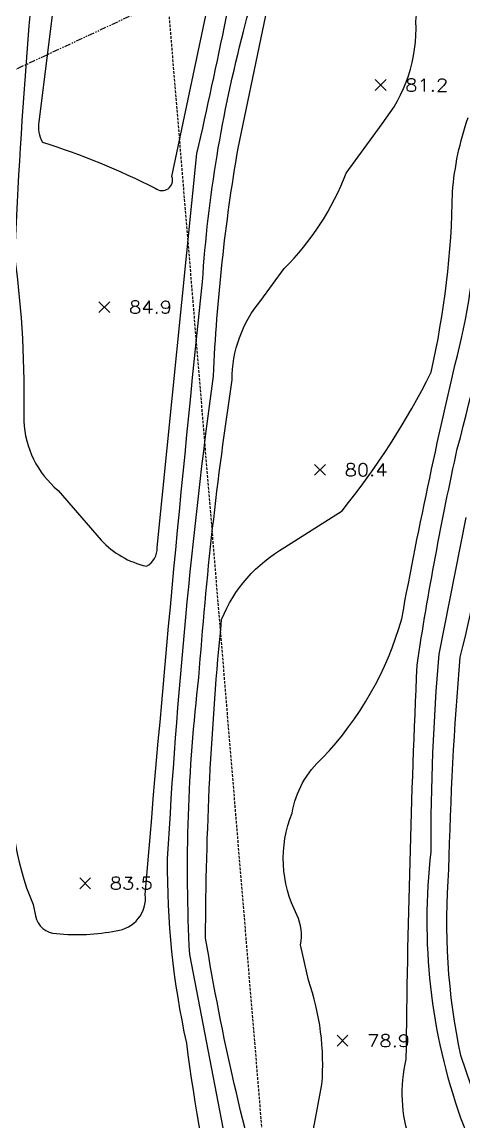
# Model space of a CAD drawing. Header units: feet. Extents: x 1023941 to 1026768, y 90264 to 94497.
# Drawn here: x 1025203.5 to 1025288.5, y 92217.4 to 92429.1 of the extents above; entities that cross this region are included whole.
import ezdxf
from ezdxf.enums import TextEntityAlignment as Align

# ---------------------------------------------------------------- set-up
doc = ezdxf.new("R2010")
doc.units = ezdxf.units.FT
doc.header["$MEASUREMENT"] = 0
doc.linetypes.add('DASHED', pattern=[0.75, 0.5, -0.25])
doc.linetypes.add('MATCH', pattern=[2.5, 1.25, -0.25, 0.25, -0.25, 0.25, -0.25])
for name, color, linetype in [('CF-INDEX', 11, 'Continuous'), ('CF-INTERMED', 9, 'Continuous'), ('P2MLL', 5, 'MATCH'), ('SPOTELEV', 9, 'Continuous'), ('W6TVL', 10, 'DASHED')]:
    doc.layers.add(name, color=color, linetype=linetype)
doc.styles.add('60', font='simplex.shx', dxfattribs={"width": 1.15, "height": 2.4})

# ---------------------------------------------------------------- blocks, each defined once
blk = doc.blocks.new('SPOT')
for p, q in [((-0.5, -0.5), (0.5, 0.5)), ((-0.5, 0.5), (0.5, -0.5))]:
    blk.add_line(p, q)

msp = doc.modelspace()

# ---------------------------------------------------------------- linework, layer by layer
at = {"layer": 'CF-INDEX', "flags": 128}
for points, elevation in [([(1025140.09, 92388.27), (1025143.12, 92389.98), (1025151.07348, 92394.80203), (1025153.45035, 92397.39004, -0.071203502), (1025162.67, 92411.55, 0.050823821), (1025166.01, 92433.89, -0.091381882), (1025188.09282, 92514.66611, -0.029943902), (1025198.21, 92532.1, -0.264939219), (1025200.12831, 92528.81134), (1025204.68, 92514.87, 1.027105172), (1025207.49, 92514.71), (1025224.24, 92526.74), (1025214.22378, 92469.82018), (1025206.76, 92409.89, 0.169167701), (1025207.42, 92405.98, -0.039076977), (1025229.14295, 92397.10787, 0.770724931), (1025232.34, 92399.37), (1025249.67, 92481.73), (1025264.8468, 92544.66391), (1025269.47, 92569.8, 0.031681813), (1025291.39, 92649.47, 0.053273019)], 85), ([(1025292.07, 92125.42, -0.067204731), (1025251.5833, 92197.18551, -0.03122821), (1025238.81374, 92252.84207, -0.023905567), (1025241.9, 92314.12, -0.170552877), (1025254.08, 92328.01), (1025265.08, 92335.05, 0.053483104), (1025282.22037, 92361.70432, 0.05112535), (1025286.32357, 92396.37048, -0.0638501), (1025289.31, 92410.69, 0.028651107)], 80)]:
    msp.add_lwpolyline(points, format="xyb", dxfattribs=dict(at, elevation=elevation))
at = {"layer": 'CF-INTERMED', "flags": 128}
for points, elevation in [([(1025241.54, 92196.52, -0.021881803), (1025235.18386, 92232.6407, -0.056866586), (1025231.51, 92268.06, -0.019239596), (1025240.31338, 92360.96469, -0.030682731), (1025245.06, 92404.78), (1025259.12086, 92472.19299, -0.096934522), (1025262.83, 92481.22, -0.02332694), (1025274.28087, 92508.55653, -0.035423278), (1025281.9167, 92535.44114, -0.083440108), (1025291.55, 92547.55, 0.244821727)], 82), ([(1025208.77483, 92467.29002, 0.019030693), (1025202.05831, 92384.03816, -0.039521329), (1025203.82, 92352.3, 0.2083787), (1025210.43, 92338.96), (1025218.74, 92329.38, 0.153032804), (1025227.42, 92324.39, 0.302076471), (1025229.48392, 92327.95229), (1025237.16, 92403.77, 0.011905718), (1025247.76, 92456.04)], 84), ([(1025302.03, 92105.6), (1025283.98264, 92127.9684, -0.052100376), (1025249.89389, 92188.68454, -0.06501408), (1025242.60268, 92214.33064), (1025235.76, 92249.67, -0.042747373), (1025237.53, 92302.98, -0.019754123), (1025243.9365, 92360.22485, -0.180029607), (1025249.46785, 92375.47643), (1025253.92, 92381.64, 0.104691283), (1025265.88628, 92400.02196), (1025272.76, 92409.5, 0.183863405), (1025279.28, 92429.17, -0.173524099), (1025287.55, 92448.07, 0.115386155), (1025294.53105, 92462.98315)], 81), ([(1025162.33529, 92199.10496, 0.124635691), (1025158.61, 92228.74), (1025157.04457, 92239.803), (1025155.99721, 92265.44092, -0.033784197), (1025161.36678, 92311.32914, 0.012381967), (1025164.87, 92369.36), (1025165.3, 92374.11, -0.138431767), (1025178.24, 92363.57, 0.451862282), (1025181.61, 92368.56, -0.095764877), (1025200.22, 92419.35), (1025199.68, 92399.23, 0.037574867), (1025200.03, 92358.94, -0.016154337), (1025199.32, 92319.15), (1025200.28736, 92298.62458, -0.128007576), (1025201.8, 92286.02, 0.128447184), (1025205.61247, 92259.32195), (1025206.11217, 92257.12515, 0.36244999), (1025210.12, 92253.7, 0.077085021), (1025221.63, 92254.25, 0.415275775), (1025227.21, 92261.21, -0.005425455), (1025238.21, 92379.09, -0.048186975), (1025246.13, 92427.26, 0.04393883), (1025249.524, 92447.80252)], 83), ([(1025290.50988, 92182.78993, -0.074027122), (1025278.17448, 92213.82484, -0.142090649), (1025277.41, 92229.52, -0.008159111), (1025279.5, 92305.36, -0.016521994), (1025287.24383, 92346.96195, 0.052424927), (1025298.67, 92417.86, -0.022631956)], 78), ([(1025292.77941, 92140.03624, 0.029229461), (1025275.56472, 92167.87281), (1025264.95, 92189.79), (1025258.87, 92212.27), (1025261.19473, 92224.64487, 0.105408441), (1025258.58, 92244.72), (1025257.09, 92251.51, 0.158119598), (1025256.39, 92257.28, -0.220153265), (1025255.48, 92276.88, -0.174793663), (1025261.32, 92287.49, 0.121842291), (1025276.54243, 92314.24006, -0.013486331), (1025288.05, 92368.28, 0.048586683), (1025291.54063, 92397.29606)], 79), ([(1025295.66461, 92207.45487), (1025287.95, 92230.21, -0.074246798), (1025285.64, 92266.06, -0.016341005), (1025287.8, 92306.9, 0.040447993), (1025293.38, 92339.62, 0.079229368)], 76), ([(1025310.67, 92169.68, -0.040427457), (1025287.94, 92218.18, -0.114260317), (1025282.20802, 92269.43768, -0.022587033), (1025283.74686, 92307.42656), (1025288.97149, 92333.72423, -0.074826331)], 77)]:
    msp.add_lwpolyline(points, format="xyb", dxfattribs=dict(at, elevation=elevation))
at = {"layer": 'P2MLL'}
msp.add_line((1024658.86767, 92166.58535), (1026148.60715, 92861.26227), dxfattribs=at)
at = {"layer": 'W6TVL'}
msp.add_line((1025226.7534, 92490.63744), (1025269.91633, 91972.21552), dxfattribs=at)

# ---------------------------------------------------------------- block references
at = {"layer": 'SPOTELEV', "xscale": 2.099999999976717, "yscale": 2.100000000005821, "zscale": 2.1}
for p in [(1025272.49, 92416.94), (1025219.35, 92374.22), (1025260.82, 92342.92), (1025215.65, 92263.38), (1025265.15, 92233.08)]:
    msp.add_blockref('SPOT', p, dxfattribs=at)

# ---------------------------------------------------------------- texts
at = {"layer": 'SPOTELEV', "style": '60', "width": 1.15}
for s, p in [('81.2', (1025281.35, 92416.94)), ('84.9', (1025228.22, 92374.22)), ('80.4', (1025269.69, 92342.92)), ('83.5', (1025224.52, 92263.38)), ('78.9', (1025274.02, 92233.08))]:
    msp.add_text(s, height=2.4, dxfattribs=at).set_placement(p, align=Align.MIDDLE_CENTER)

doc.saveas('drawing.dxf')
